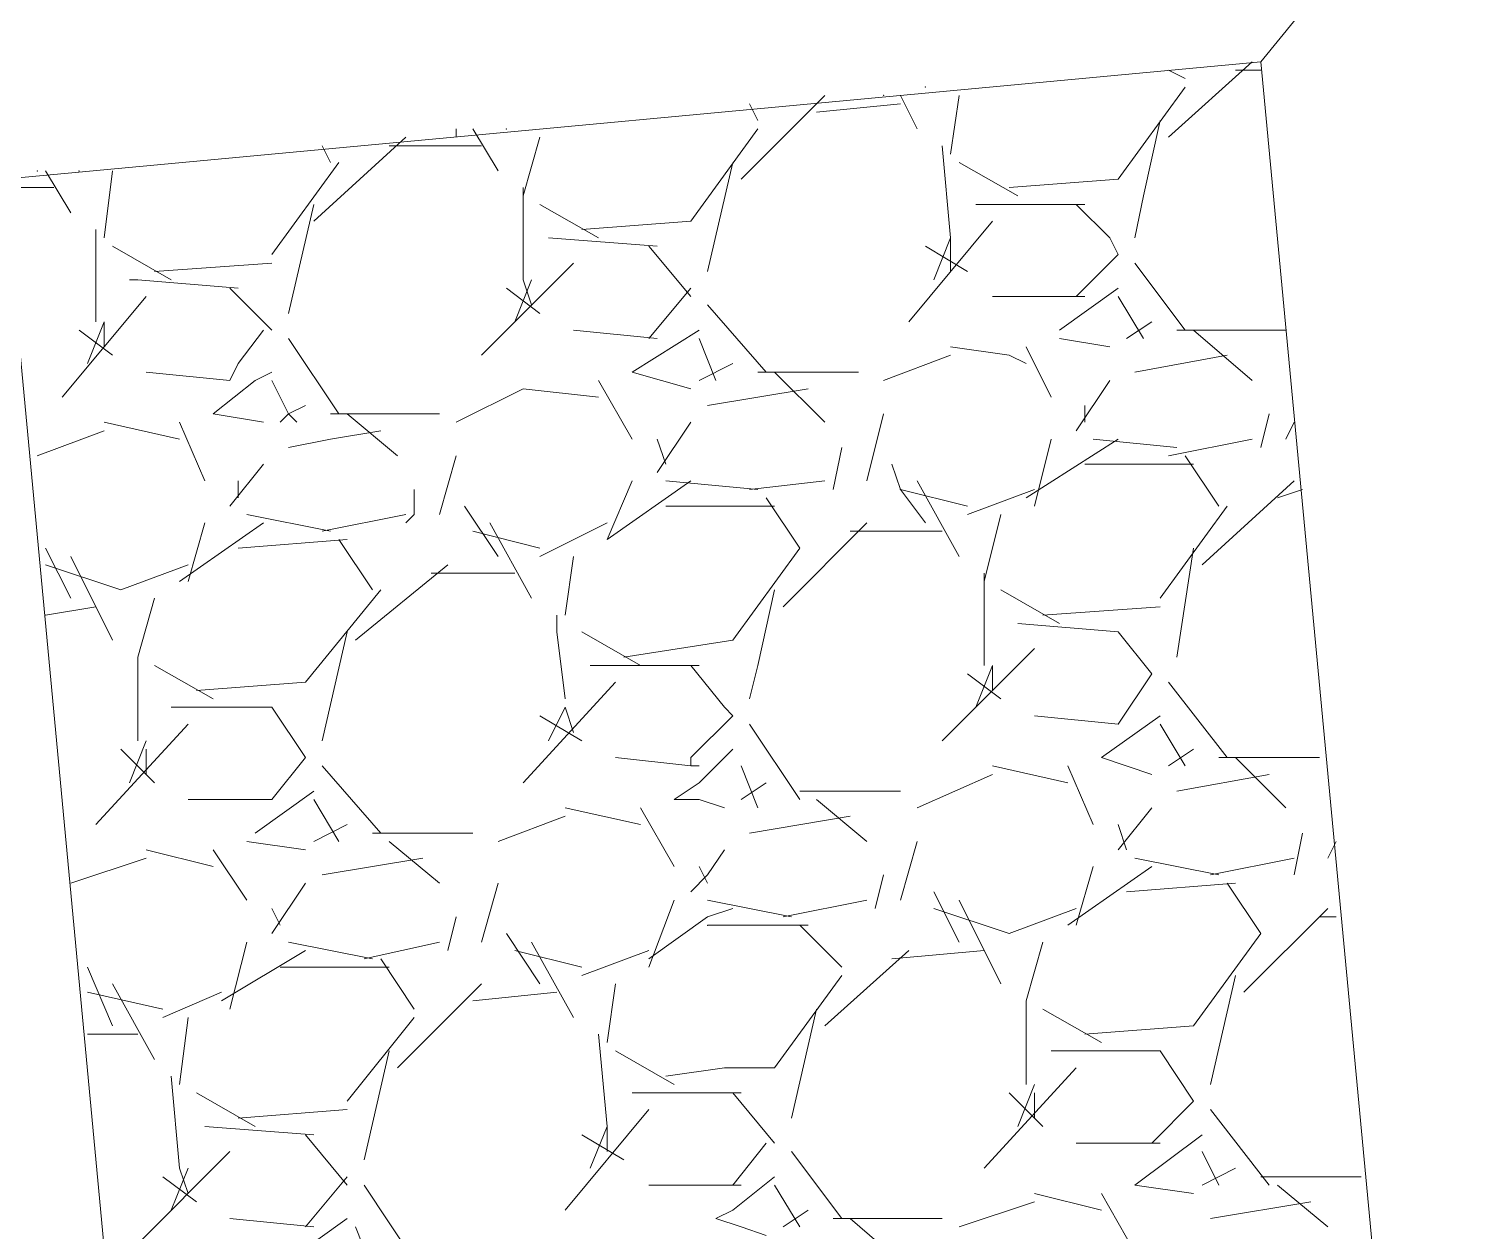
# Model space of a CAD drawing. Header units: metres. Extents: x 535281 to 535678, y 1836935 to 1837211.
# Drawn here: x 535433.55 to 535435.269, y 1837027.165 to 1837028.599 of the extents above; entities that cross this region are included whole.
import ezdxf

# ---------------------------------------------------------------- set-up
doc = ezdxf.new("R2010")
doc.units = ezdxf.units.M
doc.header["$MEASUREMENT"] = 0
doc.layers.add('Level 42', color=1, linetype='Continuous', lineweight=0)

msp = doc.modelspace()

# ---------------------------------------------------------------- linework, layer by layer
at = {"layer": 'Level 42', "color": 7, "linetype": 'Continuous', "lineweight": 0}
for p, q in [((535435.02, 1837028.56), (535435.69, 1837029.38)), ((535435.02, 1837028.56), (535435.69, 1837029.38)), ((535433.52, 1837028.42), (535435.02, 1837028.56)), ((535433.52, 1837028.42), (535435.02, 1837028.56)), ((535435.01, 1837028.56), (535434.91, 1837028.47)), ((535435.01, 1837028.56), (535434.91, 1837028.47)), ((535435.62, 1837022.19), (535435.02, 1837028.56)), ((535435.62, 1837022.19), (535435.02, 1837028.56)), ((535434.91, 1837028.55), (535434.93, 1837028.54)), ((535434.91, 1837028.55), (535434.93, 1837028.54)), ((535435.01, 1837028.55), (535434.99, 1837028.55)), ((535435.01, 1837028.55), (535434.99, 1837028.55)), ((535435.02, 1837028.55), (535435.01, 1837028.55)), ((535435.02, 1837028.55), (535435.01, 1837028.55)), ((535434.5, 1837028.52), (535434.4, 1837028.42)), ((535434.5, 1837028.52), (535434.4, 1837028.42)), ((535434.61, 1837028.48), (535434.59, 1837028.52)), ((535434.61, 1837028.48), (535434.59, 1837028.52)), ((535434.65, 1837028.45), (535434.66, 1837028.52)), ((535434.65, 1837028.45), (535434.66, 1837028.52)), ((535434.93, 1837028.53), (535434.85, 1837028.42)), ((535434.93, 1837028.53), (535434.85, 1837028.42)), ((535434.41, 1837028.51), (535434.42, 1837028.49)), ((535434.41, 1837028.51), (535434.42, 1837028.49)), ((535434.59, 1837028.51), (535434.49, 1837028.5)), ((535434.59, 1837028.51), (535434.49, 1837028.5)), ((535434.9, 1837028.49), (535434.88, 1837028.4)), ((535434.9, 1837028.49), (535434.88, 1837028.4)), ((535434, 1837028.47), (535433.89, 1837028.37)), ((535434, 1837028.47), (535433.89, 1837028.37)), ((535434.06, 1837028.47), (535434.06, 1837028.48)), ((535434.06, 1837028.47), (535434.06, 1837028.48)), ((535434.11, 1837028.43), (535434.08, 1837028.48)), ((535434.11, 1837028.43), (535434.08, 1837028.48)), ((535434.14, 1837028.4), (535434.16, 1837028.47)), ((535434.14, 1837028.4), (535434.16, 1837028.47)), ((535434.42, 1837028.48), (535434.34, 1837028.37)), ((535434.42, 1837028.48), (535434.34, 1837028.37)), ((535433.9, 1837028.46), (535433.91, 1837028.44)), ((535433.9, 1837028.46), (535433.91, 1837028.44)), ((535434.09, 1837028.46), (535433.98, 1837028.46)), ((535434.09, 1837028.46), (535433.98, 1837028.46)), ((535434.65, 1837028.35), (535434.64, 1837028.46)), ((535434.65, 1837028.35), (535434.64, 1837028.46)), ((535433.92, 1837028.44), (535433.84, 1837028.33)), ((535433.92, 1837028.44), (535433.84, 1837028.33)), ((535434.39, 1837028.44), (535434.36, 1837028.31)), ((535434.39, 1837028.44), (535434.36, 1837028.31)), ((535434.73, 1837028.4), (535434.66, 1837028.44)), ((535434.73, 1837028.4), (535434.66, 1837028.44)), ((535434.12, 1837022.05), (535433.52, 1837028.42)), ((535434.12, 1837022.05), (535433.52, 1837028.42)), ((535433.6, 1837028.38), (535433.57, 1837028.43)), ((535433.6, 1837028.38), (535433.57, 1837028.43)), ((535433.64, 1837028.35), (535433.65, 1837028.43)), ((535433.64, 1837028.35), (535433.65, 1837028.43)), ((535434.85, 1837028.42), (535434.72, 1837028.41)), ((535434.85, 1837028.42), (535434.72, 1837028.41)), ((535433.58, 1837028.41), (535433.54, 1837028.41)), ((535433.58, 1837028.41), (535433.54, 1837028.41)), ((535434.14, 1837028.3), (535434.14, 1837028.41)), ((535434.14, 1837028.3), (535434.14, 1837028.41)), ((535434.88, 1837028.4), (535434.87, 1837028.35)), ((535434.88, 1837028.4), (535434.87, 1837028.35)), ((535433.89, 1837028.39), (535433.86, 1837028.26)), ((535433.89, 1837028.39), (535433.86, 1837028.26)), ((535434.23, 1837028.35), (535434.16, 1837028.39)), ((535434.23, 1837028.35), (535434.16, 1837028.39)), ((535434.81, 1837028.39), (535434.68, 1837028.39)), ((535434.81, 1837028.39), (535434.68, 1837028.39)), ((535434.84, 1837028.35), (535434.8, 1837028.39)), ((535434.84, 1837028.35), (535434.8, 1837028.39)), ((535434.34, 1837028.37), (535434.21, 1837028.36)), ((535434.34, 1837028.37), (535434.21, 1837028.36)), ((535434.6, 1837028.25), (535434.7, 1837028.37)), ((535434.6, 1837028.25), (535434.7, 1837028.37)), ((535433.63, 1837028.34), (535433.63, 1837028.36)), ((535433.63, 1837028.34), (535433.63, 1837028.36)), ((535434.3, 1837028.34), (535434.17, 1837028.35)), ((535434.3, 1837028.34), (535434.17, 1837028.35)), ((535434.65, 1837028.35), (535434.63, 1837028.3)), ((535434.65, 1837028.35), (535434.63, 1837028.3)), ((535434.65, 1837028.35), (535434.65, 1837028.31)), ((535434.65, 1837028.35), (535434.65, 1837028.31)), ((535434.85, 1837028.33), (535434.84, 1837028.35)), ((535434.85, 1837028.33), (535434.84, 1837028.35)), ((535433.63, 1837028.25), (535433.63, 1837028.34)), ((535433.63, 1837028.25), (535433.63, 1837028.34)), ((535433.72, 1837028.3), (535433.65, 1837028.34)), ((535433.72, 1837028.3), (535433.65, 1837028.34)), ((535434.34, 1837028.28), (535434.29, 1837028.34)), ((535434.34, 1837028.28), (535434.29, 1837028.34)), ((535434.62, 1837028.34), (535434.67, 1837028.31)), ((535434.62, 1837028.34), (535434.67, 1837028.31)), ((535434.8, 1837028.28), (535434.85, 1837028.33)), ((535434.8, 1837028.28), (535434.85, 1837028.33)), ((535433.84, 1837028.32), (535433.7, 1837028.31)), ((535433.84, 1837028.32), (535433.7, 1837028.31)), ((535434.09, 1837028.21), (535434.2, 1837028.32)), ((535434.09, 1837028.21), (535434.2, 1837028.32)), ((535434.87, 1837028.32), (535434.93, 1837028.24)), ((535434.87, 1837028.32), (535434.93, 1837028.24)), ((535433.68, 1837028.3), (535433.67, 1837028.3)), ((535433.68, 1837028.3), (535433.67, 1837028.3)), ((535433.8, 1837028.29), (535433.68, 1837028.3)), ((535433.8, 1837028.29), (535433.68, 1837028.3)), ((535434.15, 1837028.3), (535434.13, 1837028.25)), ((535434.15, 1837028.3), (535434.13, 1837028.25)), ((535434.14, 1837028.3), (535434.15, 1837028.27)), ((535434.14, 1837028.3), (535434.15, 1837028.27)), ((535433.59, 1837028.16), (535433.69, 1837028.28)), ((535433.59, 1837028.16), (535433.69, 1837028.28)), ((535433.84, 1837028.24), (535433.79, 1837028.29)), ((535433.84, 1837028.24), (535433.79, 1837028.29)), ((535434.12, 1837028.29), (535434.16, 1837028.26)), ((535434.12, 1837028.29), (535434.16, 1837028.26)), ((535434.29, 1837028.23), (535434.34, 1837028.29)), ((535434.29, 1837028.23), (535434.34, 1837028.29)), ((535434.7, 1837028.28), (535434.78, 1837028.28)), ((535434.7, 1837028.28), (535434.78, 1837028.28)), ((535434.85, 1837028.29), (535434.78, 1837028.24)), ((535434.85, 1837028.29), (535434.78, 1837028.24)), ((535434.78, 1837028.28), (535434.81, 1837028.28)), ((535434.78, 1837028.28), (535434.81, 1837028.28)), ((535434.88, 1837028.23), (535434.85, 1837028.28)), ((535434.88, 1837028.23), (535434.85, 1837028.28)), ((535434.36, 1837028.27), (535434.43, 1837028.19)), ((535434.36, 1837028.27), (535434.43, 1837028.19)), ((535433.64, 1837028.25), (535433.62, 1837028.2)), ((535433.64, 1837028.25), (535433.62, 1837028.2)), ((535433.64, 1837028.25), (535433.64, 1837028.22)), ((535433.64, 1837028.25), (535433.64, 1837028.22)), ((535434.86, 1837028.23), (535434.89, 1837028.25)), ((535434.86, 1837028.23), (535434.89, 1837028.25)), ((535433.61, 1837028.24), (535433.65, 1837028.21)), ((535433.61, 1837028.24), (535433.65, 1837028.21)), ((535433.8, 1837028.2), (535433.83, 1837028.24)), ((535433.8, 1837028.2), (535433.83, 1837028.24)), ((535433.86, 1837028.23), (535433.92, 1837028.14)), ((535433.86, 1837028.23), (535433.92, 1837028.14)), ((535434.2, 1837028.24), (535434.3, 1837028.23)), ((535434.2, 1837028.24), (535434.3, 1837028.23)), ((535434.35, 1837028.24), (535434.27, 1837028.19)), ((535434.35, 1837028.24), (535434.27, 1837028.19)), ((535434.37, 1837028.18), (535434.35, 1837028.23)), ((535434.37, 1837028.18), (535434.35, 1837028.23)), ((535434.78, 1837028.23), (535434.84, 1837028.22)), ((535434.78, 1837028.23), (535434.84, 1837028.22)), ((535434.92, 1837028.24), (535435.05, 1837028.24)), ((535434.92, 1837028.24), (535435.05, 1837028.24)), ((535434.94, 1837028.24), (535435.01, 1837028.18)), ((535434.94, 1837028.24), (535435.01, 1837028.18)), ((535434.65, 1837028.21), (535434.57, 1837028.18)), ((535434.65, 1837028.21), (535434.57, 1837028.18)), ((535434.72, 1837028.21), (535434.65, 1837028.22)), ((535434.72, 1837028.21), (535434.65, 1837028.22)), ((535434.74, 1837028.2), (535434.72, 1837028.21)), ((535434.74, 1837028.2), (535434.72, 1837028.21)), ((535434.77, 1837028.16), (535434.74, 1837028.22)), ((535434.77, 1837028.16), (535434.74, 1837028.22)), ((535434.87, 1837028.19), (535434.98, 1837028.21)), ((535434.87, 1837028.19), (535434.98, 1837028.21)), ((535433.79, 1837028.18), (535433.8, 1837028.2)), ((535433.79, 1837028.18), (535433.8, 1837028.2)), ((535434.35, 1837028.18), (535434.39, 1837028.2)), ((535434.35, 1837028.18), (535434.39, 1837028.2)), ((535433.69, 1837028.19), (535433.79, 1837028.18)), ((535433.69, 1837028.19), (535433.79, 1837028.18)), ((535433.82, 1837028.18), (535433.77, 1837028.14)), ((535433.82, 1837028.18), (535433.77, 1837028.14)), ((535433.84, 1837028.19), (535433.82, 1837028.18)), ((535433.84, 1837028.19), (535433.82, 1837028.18)), ((535433.86, 1837028.14), (535433.84, 1837028.18)), ((535433.86, 1837028.14), (535433.84, 1837028.18)), ((535434.27, 1837028.11), (535434.23, 1837028.18)), ((535434.27, 1837028.11), (535434.23, 1837028.18)), ((535434.27, 1837028.19), (535434.34, 1837028.17)), ((535434.27, 1837028.19), (535434.34, 1837028.17)), ((535434.42, 1837028.19), (535434.54, 1837028.19)), ((535434.42, 1837028.19), (535434.54, 1837028.19)), ((535434.44, 1837028.19), (535434.5, 1837028.13)), ((535434.44, 1837028.19), (535434.5, 1837028.13)), ((535434.8, 1837028.12), (535434.84, 1837028.18)), ((535434.8, 1837028.12), (535434.84, 1837028.18)), ((535434.14, 1837028.17), (535434.06, 1837028.13)), ((535434.14, 1837028.17), (535434.06, 1837028.13)), ((535434.23, 1837028.16), (535434.14, 1837028.17)), ((535434.23, 1837028.16), (535434.14, 1837028.17)), ((535434.36, 1837028.15), (535434.48, 1837028.17)), ((535434.36, 1837028.15), (535434.48, 1837028.17)), ((535433.77, 1837028.14), (535433.83, 1837028.13)), ((535433.77, 1837028.14), (535433.83, 1837028.13)), ((535433.85, 1837028.13), (535433.86, 1837028.14)), ((535433.85, 1837028.13), (535433.86, 1837028.14)), ((535433.86, 1837028.14), (535433.88, 1837028.15)), ((535433.86, 1837028.14), (535433.88, 1837028.15)), ((535433.87, 1837028.13), (535433.86, 1837028.14)), ((535433.87, 1837028.13), (535433.86, 1837028.14)), ((535433.91, 1837028.14), (535434.04, 1837028.14)), ((535433.91, 1837028.14), (535434.04, 1837028.14)), ((535433.93, 1837028.14), (535433.99, 1837028.09)), ((535433.93, 1837028.14), (535433.99, 1837028.09)), ((535434.57, 1837028.14), (535434.55, 1837028.06)), ((535434.57, 1837028.14), (535434.55, 1837028.06)), ((535434.81, 1837028.15), (535434.81, 1837028.13)), ((535434.81, 1837028.15), (535434.81, 1837028.13)), ((535435.03, 1837028.14), (535435.02, 1837028.1)), ((535435.03, 1837028.14), (535435.02, 1837028.1)), ((535433.73, 1837028.11), (535433.64, 1837028.13)), ((535433.73, 1837028.11), (535433.64, 1837028.13)), ((535433.76, 1837028.06), (535433.73, 1837028.13)), ((535433.76, 1837028.06), (535433.73, 1837028.13)), ((535434.3, 1837028.07), (535434.34, 1837028.13)), ((535434.3, 1837028.07), (535434.34, 1837028.13)), ((535435.06, 1837028.13), (535435.05, 1837028.11)), ((535435.06, 1837028.13), (535435.05, 1837028.11)), ((535433.64, 1837028.12), (535433.56, 1837028.09)), ((535433.64, 1837028.12), (535433.56, 1837028.09)), ((535433.86, 1837028.1), (535433.91, 1837028.11)), ((535433.86, 1837028.1), (535433.91, 1837028.11)), ((535433.91, 1837028.11), (535433.97, 1837028.12)), ((535433.91, 1837028.11), (535433.97, 1837028.12)), ((535434.3, 1837028.11), (535434.31, 1837028.08)), ((535434.3, 1837028.11), (535434.31, 1837028.08)), ((535434.74, 1837028.04), (535434.85, 1837028.11)), ((535434.74, 1837028.04), (535434.85, 1837028.11)), ((535434.77, 1837028.11), (535434.75, 1837028.03)), ((535434.77, 1837028.11), (535434.75, 1837028.03)), ((535434.82, 1837028.11), (535434.92, 1837028.1)), ((535434.82, 1837028.11), (535434.92, 1837028.1)), ((535434.91, 1837028.09), (535435.01, 1837028.11)), ((535434.91, 1837028.09), (535435.01, 1837028.11)), ((535434.06, 1837028.09), (535434.04, 1837028.02)), ((535434.06, 1837028.09), (535434.04, 1837028.02)), ((535434.52, 1837028.1), (535434.51, 1837028.05)), ((535434.52, 1837028.1), (535434.51, 1837028.05)), ((535434.93, 1837028.09), (535434.97, 1837028.03)), ((535434.93, 1837028.09), (535434.97, 1837028.03)), ((535433.79, 1837028.03), (535433.83, 1837028.08)), ((535433.79, 1837028.03), (535433.83, 1837028.08)), ((535434.59, 1837028.05), (535434.58, 1837028.08)), ((535434.59, 1837028.05), (535434.58, 1837028.08)), ((535434.81, 1837028.08), (535434.94, 1837028.08)), ((535434.81, 1837028.08), (535434.94, 1837028.08)), ((535434.81, 1837028.08), (535434.94, 1837028.08)), ((535434.81, 1837028.08), (535434.94, 1837028.08)), ((535433.8, 1837028.06), (535433.8, 1837028.04)), ((535433.8, 1837028.06), (535433.8, 1837028.04)), ((535434.27, 1837028.06), (535434.24, 1837027.99)), ((535434.24, 1837027.99), (535434.34, 1837028.06)), ((535434.27, 1837028.06), (535434.24, 1837027.99)), ((535434.24, 1837027.99), (535434.34, 1837028.06)), ((535434.31, 1837028.06), (535434.42, 1837028.05)), ((535434.31, 1837028.06), (535434.42, 1837028.05)), ((535434.41, 1837028.05), (535434.5, 1837028.06)), ((535434.41, 1837028.05), (535434.5, 1837028.06)), ((535434.66, 1837027.97), (535434.61, 1837028.06)), ((535434.66, 1837027.97), (535434.61, 1837028.06)), ((535435.06, 1837028.06), (535434.95, 1837027.96)), ((535435.06, 1837028.06), (535434.95, 1837027.96)), ((535434.01, 1837028.05), (535434.01, 1837028.02)), ((535434.01, 1837028.05), (535434.01, 1837028.02)), ((535434.43, 1837028.04), (535434.47, 1837027.98)), ((535434.43, 1837028.04), (535434.47, 1837027.98)), ((535434.67, 1837028.03), (535434.59, 1837028.05)), ((535434.62, 1837028.01), (535434.59, 1837028.05)), ((535434.67, 1837028.03), (535434.59, 1837028.05)), ((535434.62, 1837028.01), (535434.59, 1837028.05)), ((535434.75, 1837028.05), (535434.67, 1837028.02)), ((535434.75, 1837028.05), (535434.67, 1837028.02)), ((535435.07, 1837028.05), (535435.04, 1837028.04)), ((535435.07, 1837028.05), (535435.04, 1837028.04)), ((535433.81, 1837028.02), (535433.91, 1837028)), ((535433.81, 1837028.02), (535433.91, 1837028)), ((535433.9, 1837028), (535434, 1837028.02)), ((535433.9, 1837028), (535434, 1837028.02)), ((535434.01, 1837028.02), (535434, 1837028.01)), ((535434.01, 1837028.02), (535434, 1837028.01)), ((535434.11, 1837027.97), (535434.07, 1837028.03)), ((535434.11, 1837027.97), (535434.07, 1837028.03)), ((535434.31, 1837028.03), (535434.44, 1837028.03)), ((535434.31, 1837028.03), (535434.44, 1837028.03)), ((535434.31, 1837028.03), (535434.44, 1837028.03)), ((535434.31, 1837028.03), (535434.44, 1837028.03)), ((535434.69, 1837027.94), (535434.71, 1837028.02)), ((535434.69, 1837027.94), (535434.71, 1837028.02)), ((535434.98, 1837028.03), (535434.9, 1837027.92)), ((535434.98, 1837028.03), (535434.9, 1837027.92)), ((535433.73, 1837027.94), (535433.83, 1837028.01)), ((535433.73, 1837027.94), (535433.83, 1837028.01)), ((535433.76, 1837028.01), (535433.74, 1837027.94)), ((535433.76, 1837028.01), (535433.74, 1837027.94)), ((535434.15, 1837027.92), (535434.1, 1837028.01)), ((535434.15, 1837027.92), (535434.1, 1837028.01)), ((535434.24, 1837028.01), (535434.16, 1837027.97)), ((535434.24, 1837028.01), (535434.16, 1837027.97)), ((535434.55, 1837028.01), (535434.45, 1837027.91)), ((535434.55, 1837028.01), (535434.45, 1837027.91)), ((535433.8, 1837027.98), (535433.93, 1837027.99)), ((535433.8, 1837027.98), (535433.93, 1837027.99)), ((535433.8, 1837027.98), (535433.93, 1837027.99)), ((535433.8, 1837027.98), (535433.93, 1837027.99)), ((535433.92, 1837027.99), (535433.96, 1837027.93)), ((535433.92, 1837027.99), (535433.96, 1837027.93)), ((535434.16, 1837027.98), (535434.08, 1837028)), ((535434.16, 1837027.98), (535434.08, 1837028)), ((535434.55, 1837028), (535434.53, 1837028)), ((535434.55, 1837028), (535434.53, 1837028)), ((535434.64, 1837028), (535434.55, 1837028)), ((535434.64, 1837028), (535434.55, 1837028)), ((535433.6, 1837027.92), (535433.57, 1837027.98)), ((535433.6, 1837027.92), (535433.57, 1837027.98)), ((535433.65, 1837027.87), (535433.6, 1837027.97)), ((535433.65, 1837027.87), (535433.6, 1837027.97)), ((535434.19, 1837027.9), (535434.2, 1837027.97)), ((535434.19, 1837027.9), (535434.2, 1837027.97)), ((535434.47, 1837027.98), (535434.39, 1837027.87)), ((535434.47, 1837027.98), (535434.39, 1837027.87)), ((535434.94, 1837027.98), (535434.92, 1837027.85)), ((535434.94, 1837027.98), (535434.92, 1837027.85)), ((535433.66, 1837027.93), (535433.57, 1837027.96)), ((535433.66, 1837027.93), (535433.57, 1837027.96)), ((535433.74, 1837027.96), (535433.66, 1837027.93)), ((535433.74, 1837027.96), (535433.66, 1837027.93)), ((535434.05, 1837027.96), (535433.94, 1837027.87)), ((535434.05, 1837027.96), (535433.94, 1837027.87)), ((535434.09, 1837027.95), (535434.03, 1837027.95)), ((535434.09, 1837027.95), (535434.03, 1837027.95)), ((535434.13, 1837027.95), (535434.09, 1837027.95)), ((535434.13, 1837027.95), (535434.09, 1837027.95)), ((535434.69, 1837027.84), (535434.69, 1837027.95)), ((535434.69, 1837027.84), (535434.69, 1837027.95)), ((535433.68, 1837027.85), (535433.7, 1837027.92)), ((535433.68, 1837027.85), (535433.7, 1837027.92)), ((535433.97, 1837027.93), (535433.88, 1837027.82)), ((535433.97, 1837027.93), (535433.88, 1837027.82)), ((535434.44, 1837027.93), (535434.42, 1837027.84)), ((535434.44, 1837027.93), (535434.42, 1837027.84)), ((535434.78, 1837027.89), (535434.71, 1837027.93)), ((535434.78, 1837027.89), (535434.71, 1837027.93)), ((535433.63, 1837027.91), (535433.57, 1837027.9)), ((535433.63, 1837027.91), (535433.57, 1837027.9)), ((535434.18, 1837027.88), (535434.18, 1837027.9)), ((535434.18, 1837027.88), (535434.18, 1837027.9)), ((535434.9, 1837027.91), (535434.76, 1837027.9)), ((535434.9, 1837027.91), (535434.76, 1837027.9)), ((535434.85, 1837027.88), (535434.73, 1837027.89)), ((535434.85, 1837027.88), (535434.73, 1837027.89)), ((535433.93, 1837027.88), (535433.9, 1837027.75)), ((535433.93, 1837027.88), (535433.9, 1837027.75)), ((535434.19, 1837027.8), (535434.18, 1837027.88)), ((535434.19, 1837027.8), (535434.18, 1837027.88)), ((535434.28, 1837027.84), (535434.21, 1837027.88)), ((535434.28, 1837027.84), (535434.21, 1837027.88)), ((535434.39, 1837027.87), (535434.26, 1837027.85)), ((535434.39, 1837027.87), (535434.26, 1837027.85)), ((535434.89, 1837027.83), (535434.85, 1837027.88)), ((535434.89, 1837027.83), (535434.85, 1837027.88)), ((535433.68, 1837027.75), (535433.68, 1837027.85)), ((535433.68, 1837027.75), (535433.68, 1837027.85)), ((535434.64, 1837027.75), (535434.75, 1837027.86)), ((535434.64, 1837027.75), (535434.75, 1837027.86)), ((535433.77, 1837027.8), (535433.7, 1837027.84)), ((535433.77, 1837027.8), (535433.7, 1837027.84)), ((535434.23, 1837027.84), (535434.22, 1837027.84)), ((535434.23, 1837027.84), (535434.22, 1837027.84)), ((535434.35, 1837027.84), (535434.23, 1837027.84)), ((535434.35, 1837027.84), (535434.23, 1837027.84)), ((535434.38, 1837027.79), (535434.34, 1837027.84)), ((535434.38, 1837027.79), (535434.34, 1837027.84)), ((535434.42, 1837027.84), (535434.41, 1837027.8)), ((535434.42, 1837027.84), (535434.41, 1837027.8)), ((535434.67, 1837027.83), (535434.71, 1837027.8)), ((535434.67, 1837027.83), (535434.71, 1837027.8)), ((535434.7, 1837027.84), (535434.68, 1837027.79)), ((535434.7, 1837027.84), (535434.68, 1837027.79)), ((535434.7, 1837027.84), (535434.7, 1837027.81)), ((535434.7, 1837027.84), (535434.7, 1837027.81)), ((535434.85, 1837027.77), (535434.89, 1837027.83)), ((535434.85, 1837027.77), (535434.89, 1837027.83)), ((535433.88, 1837027.82), (535433.75, 1837027.81)), ((535433.88, 1837027.82), (535433.75, 1837027.81)), ((535434.14, 1837027.7), (535434.25, 1837027.82)), ((535434.14, 1837027.7), (535434.25, 1837027.82)), ((535434.91, 1837027.82), (535434.98, 1837027.73)), ((535434.91, 1837027.82), (535434.98, 1837027.73)), ((535433.84, 1837027.79), (535433.72, 1837027.79)), ((535433.84, 1837027.79), (535433.72, 1837027.79)), ((535433.88, 1837027.73), (535433.84, 1837027.79)), ((535433.88, 1837027.73), (535433.84, 1837027.79)), ((535434.16, 1837027.78), (535434.21, 1837027.75)), ((535434.16, 1837027.78), (535434.21, 1837027.75)), ((535434.19, 1837027.79), (535434.17, 1837027.75)), ((535434.19, 1837027.79), (535434.17, 1837027.75)), ((535434.19, 1837027.79), (535434.2, 1837027.76)), ((535434.19, 1837027.79), (535434.2, 1837027.76)), ((535434.34, 1837027.73), (535434.39, 1837027.78)), ((535434.34, 1837027.73), (535434.39, 1837027.78)), ((535434.39, 1837027.78), (535434.38, 1837027.79)), ((535434.39, 1837027.78), (535434.38, 1837027.79)), ((535434.75, 1837027.78), (535434.85, 1837027.77)), ((535434.75, 1837027.78), (535434.85, 1837027.77)), ((535434.9, 1837027.78), (535434.83, 1837027.73)), ((535434.9, 1837027.78), (535434.83, 1837027.73)), ((535433.63, 1837027.65), (535433.74, 1837027.77)), ((535433.63, 1837027.65), (535433.74, 1837027.77)), ((535434.41, 1837027.77), (535434.47, 1837027.68)), ((535434.41, 1837027.77), (535434.47, 1837027.68)), ((535434.93, 1837027.72), (535434.9, 1837027.77)), ((535434.93, 1837027.72), (535434.9, 1837027.77)), ((535433.69, 1837027.75), (535433.67, 1837027.7)), ((535433.69, 1837027.75), (535433.67, 1837027.7)), ((535433.66, 1837027.74), (535433.7, 1837027.7)), ((535433.66, 1837027.74), (535433.7, 1837027.7)), ((535433.69, 1837027.74), (535433.69, 1837027.71)), ((535433.69, 1837027.74), (535433.69, 1837027.71)), ((535433.84, 1837027.68), (535433.88, 1837027.73)), ((535433.84, 1837027.68), (535433.88, 1837027.73)), ((535434.25, 1837027.73), (535434.34, 1837027.72)), ((535434.25, 1837027.73), (535434.34, 1837027.72)), ((535434.34, 1837027.72), (535434.34, 1837027.73)), ((535434.34, 1837027.72), (535434.34, 1837027.73)), ((535434.39, 1837027.74), (535434.35, 1837027.7)), ((535434.39, 1837027.74), (535434.35, 1837027.7)), ((535434.83, 1837027.73), (535434.89, 1837027.71)), ((535434.83, 1837027.73), (535434.89, 1837027.71)), ((535434.91, 1837027.72), (535434.94, 1837027.74)), ((535434.91, 1837027.72), (535434.94, 1837027.74)), ((535434.97, 1837027.73), (535435.09, 1837027.73)), ((535434.97, 1837027.73), (535435.09, 1837027.73)), ((535434.99, 1837027.73), (535435.05, 1837027.67)), ((535434.99, 1837027.73), (535435.05, 1837027.67)), ((535433.9, 1837027.72), (535433.97, 1837027.64)), ((535433.9, 1837027.72), (535433.97, 1837027.64)), ((535434.34, 1837027.72), (535434.35, 1837027.72)), ((535434.34, 1837027.72), (535434.35, 1837027.72)), ((535434.42, 1837027.67), (535434.4, 1837027.72)), ((535434.42, 1837027.67), (535434.4, 1837027.72)), ((535434.7, 1837027.71), (535434.61, 1837027.67)), ((535434.7, 1837027.71), (535434.61, 1837027.67)), ((535434.79, 1837027.7), (535434.7, 1837027.72)), ((535434.79, 1837027.7), (535434.7, 1837027.72)), ((535434.82, 1837027.65), (535434.79, 1837027.72)), ((535434.82, 1837027.65), (535434.79, 1837027.72)), ((535434.92, 1837027.69), (535435.03, 1837027.71)), ((535434.92, 1837027.69), (535435.03, 1837027.71)), ((535434.35, 1837027.7), (535434.32, 1837027.68)), ((535434.35, 1837027.7), (535434.32, 1837027.68)), ((535434.4, 1837027.68), (535434.43, 1837027.7)), ((535434.4, 1837027.68), (535434.43, 1837027.7)), ((535433.74, 1837027.68), (535433.84, 1837027.68)), ((535433.74, 1837027.68), (535433.84, 1837027.68)), ((535433.89, 1837027.69), (535433.82, 1837027.64)), ((535433.89, 1837027.69), (535433.82, 1837027.64)), ((535433.92, 1837027.63), (535433.89, 1837027.68)), ((535433.92, 1837027.63), (535433.89, 1837027.68)), ((535434.32, 1837027.68), (535434.35, 1837027.68)), ((535434.32, 1837027.68), (535434.35, 1837027.68)), ((535434.35, 1837027.68), (535434.38, 1837027.67)), ((535434.35, 1837027.68), (535434.38, 1837027.67)), ((535434.47, 1837027.69), (535434.59, 1837027.69)), ((535434.47, 1837027.69), (535434.59, 1837027.69)), ((535434.49, 1837027.68), (535434.55, 1837027.63)), ((535434.49, 1837027.68), (535434.55, 1837027.63)), ((535434.19, 1837027.66), (535434.11, 1837027.63)), ((535434.19, 1837027.66), (535434.11, 1837027.63)), ((535434.28, 1837027.65), (535434.19, 1837027.67)), ((535434.28, 1837027.65), (535434.19, 1837027.67)), ((535434.32, 1837027.6), (535434.28, 1837027.67)), ((535434.32, 1837027.6), (535434.28, 1837027.67)), ((535434.41, 1837027.64), (535434.53, 1837027.66)), ((535434.41, 1837027.64), (535434.53, 1837027.66)), ((535434.85, 1837027.62), (535434.89, 1837027.67)), ((535434.85, 1837027.62), (535434.89, 1837027.67)), ((535433.89, 1837027.63), (535433.93, 1837027.65)), ((535433.89, 1837027.63), (535433.93, 1837027.65)), ((535434.85, 1837027.65), (535434.86, 1837027.62)), ((535434.85, 1837027.65), (535434.86, 1837027.62)), ((535433.81, 1837027.63), (535433.88, 1837027.62)), ((535433.81, 1837027.63), (535433.88, 1837027.62)), ((535433.96, 1837027.64), (535434.08, 1837027.64)), ((535433.96, 1837027.64), (535434.08, 1837027.64)), ((535433.98, 1837027.63), (535434.04, 1837027.58)), ((535433.98, 1837027.63), (535434.04, 1837027.58)), ((535434.61, 1837027.63), (535434.59, 1837027.56)), ((535434.61, 1837027.63), (535434.59, 1837027.56)), ((535435.07, 1837027.64), (535435.06, 1837027.59)), ((535435.07, 1837027.64), (535435.06, 1837027.59)), ((535435.11, 1837027.63), (535435.1, 1837027.61)), ((535435.11, 1837027.63), (535435.1, 1837027.61)), ((535433.69, 1837027.61), (535433.6, 1837027.58)), ((535433.69, 1837027.61), (535433.6, 1837027.58)), ((535433.77, 1837027.6), (535433.69, 1837027.62)), ((535433.77, 1837027.6), (535433.69, 1837027.62)), ((535433.81, 1837027.56), (535433.77, 1837027.62)), ((535433.81, 1837027.56), (535433.77, 1837027.62)), ((535433.9, 1837027.59), (535434.02, 1837027.61)), ((535433.9, 1837027.59), (535434.02, 1837027.61)), ((535434.36, 1837027.59), (535434.38, 1837027.62)), ((535434.36, 1837027.59), (535434.38, 1837027.62)), ((535434.87, 1837027.61), (535434.97, 1837027.59)), ((535434.87, 1837027.61), (535434.97, 1837027.59)), ((535434.96, 1837027.59), (535435.06, 1837027.61)), ((535434.96, 1837027.59), (535435.06, 1837027.61)), ((535434.34, 1837027.57), (535434.36, 1837027.59)), ((535434.34, 1837027.57), (535434.36, 1837027.59)), ((535434.35, 1837027.6), (535434.36, 1837027.58)), ((535434.35, 1837027.6), (535434.36, 1837027.58)), ((535434.57, 1837027.59), (535434.56, 1837027.55)), ((535434.57, 1837027.59), (535434.56, 1837027.55)), ((535434.79, 1837027.53), (535434.89, 1837027.6)), ((535434.79, 1837027.53), (535434.89, 1837027.6)), ((535434.82, 1837027.6), (535434.8, 1837027.53)), ((535434.82, 1837027.6), (535434.8, 1837027.53)), ((535433.84, 1837027.52), (535433.88, 1837027.58)), ((535433.84, 1837027.52), (535433.88, 1837027.58)), ((535434.11, 1837027.58), (535434.09, 1837027.51)), ((535434.11, 1837027.58), (535434.09, 1837027.51)), ((535434.86, 1837027.57), (535434.99, 1837027.58)), ((535434.86, 1837027.57), (535434.99, 1837027.58)), ((535434.86, 1837027.57), (535434.99, 1837027.58)), ((535434.86, 1837027.57), (535434.99, 1837027.58)), ((535434.98, 1837027.58), (535435.02, 1837027.52)), ((535434.98, 1837027.58), (535435.02, 1837027.52)), ((535434.32, 1837027.56), (535434.29, 1837027.48)), ((535434.32, 1837027.56), (535434.29, 1837027.48)), ((535434.36, 1837027.56), (535434.46, 1837027.54)), ((535434.36, 1837027.56), (535434.46, 1837027.54)), ((535434.45, 1837027.54), (535434.55, 1837027.56)), ((535434.45, 1837027.54), (535434.55, 1837027.56)), ((535434.66, 1837027.51), (535434.63, 1837027.57)), ((535434.66, 1837027.51), (535434.63, 1837027.57)), ((535434.71, 1837027.46), (535434.66, 1837027.56)), ((535434.71, 1837027.46), (535434.66, 1837027.56)), ((535433.84, 1837027.55), (535433.85, 1837027.53)), ((535433.84, 1837027.55), (535433.85, 1837027.53)), ((535434.06, 1837027.54), (535434.05, 1837027.5)), ((535434.06, 1837027.54), (535434.05, 1837027.5)), ((535434.29, 1837027.49), (535434.36, 1837027.54)), ((535434.29, 1837027.49), (535434.36, 1837027.54)), ((535434.36, 1837027.54), (535434.39, 1837027.55)), ((535434.36, 1837027.54), (535434.39, 1837027.55)), ((535434.72, 1837027.52), (535434.63, 1837027.55)), ((535434.72, 1837027.52), (535434.63, 1837027.55)), ((535434.8, 1837027.55), (535434.72, 1837027.52)), ((535434.8, 1837027.55), (535434.72, 1837027.52)), ((535435.1, 1837027.55), (535435, 1837027.45)), ((535435.1, 1837027.55), (535435, 1837027.45)), ((535435.11, 1837027.54), (535435.09, 1837027.54)), ((535435.11, 1837027.54), (535435.09, 1837027.54)), ((535434.36, 1837027.53), (535434.48, 1837027.53)), ((535434.36, 1837027.53), (535434.48, 1837027.53)), ((535434.36, 1837027.53), (535434.48, 1837027.53)), ((535434.36, 1837027.53), (535434.48, 1837027.53)), ((535434.47, 1837027.53), (535434.52, 1837027.48)), ((535434.47, 1837027.53), (535434.52, 1837027.48)), ((535433.81, 1837027.51), (535433.79, 1837027.43)), ((535433.81, 1837027.51), (535433.79, 1837027.43)), ((535433.86, 1837027.51), (535433.96, 1837027.49)), ((535433.86, 1837027.51), (535433.96, 1837027.49)), ((535433.95, 1837027.49), (535434.04, 1837027.51)), ((535433.95, 1837027.49), (535434.04, 1837027.51)), ((535434.16, 1837027.46), (535434.12, 1837027.52)), ((535434.16, 1837027.46), (535434.12, 1837027.52)), ((535434.2, 1837027.42), (535434.15, 1837027.51)), ((535434.2, 1837027.42), (535434.15, 1837027.51)), ((535434.74, 1837027.44), (535434.76, 1837027.51)), ((535434.74, 1837027.44), (535434.76, 1837027.51)), ((535435.02, 1837027.52), (535434.94, 1837027.41)), ((535435.02, 1837027.52), (535434.94, 1837027.41)), ((535433.78, 1837027.44), (535433.88, 1837027.5)), ((535433.78, 1837027.44), (535433.88, 1837027.5)), ((535433.97, 1837027.49), (535434.01, 1837027.43)), ((535433.97, 1837027.49), (535434.01, 1837027.43)), ((535434.21, 1837027.48), (535434.13, 1837027.5)), ((535434.21, 1837027.48), (535434.13, 1837027.5)), ((535434.29, 1837027.5), (535434.21, 1837027.47)), ((535434.29, 1837027.5), (535434.21, 1837027.47)), ((535434.6, 1837027.5), (535434.5, 1837027.41)), ((535434.6, 1837027.5), (535434.5, 1837027.41)), ((535434.69, 1837027.5), (535434.58, 1837027.49)), ((535434.69, 1837027.5), (535434.58, 1837027.49)), ((535433.65, 1837027.41), (535433.62, 1837027.48)), ((535433.65, 1837027.41), (535433.62, 1837027.48)), ((535433.85, 1837027.48), (535433.98, 1837027.48)), ((535433.85, 1837027.48), (535433.98, 1837027.48)), ((535433.85, 1837027.48), (535433.98, 1837027.48)), ((535433.85, 1837027.48), (535433.98, 1837027.48)), ((535434.52, 1837027.47), (535434.44, 1837027.36)), ((535434.52, 1837027.47), (535434.44, 1837027.36)), ((535434.99, 1837027.47), (535434.96, 1837027.34)), ((535434.99, 1837027.47), (535434.96, 1837027.34)), ((535433.7, 1837027.37), (535433.65, 1837027.46)), ((535433.7, 1837027.37), (535433.65, 1837027.46)), ((535434.09, 1837027.46), (535433.99, 1837027.36)), ((535434.09, 1837027.46), (535433.99, 1837027.36)), ((535434.24, 1837027.39), (535434.25, 1837027.46)), ((535434.24, 1837027.39), (535434.25, 1837027.46)), ((535433.71, 1837027.43), (535433.62, 1837027.45)), ((535433.71, 1837027.43), (535433.62, 1837027.45)), ((535433.78, 1837027.45), (535433.71, 1837027.42)), ((535433.78, 1837027.45), (535433.71, 1837027.42)), ((535434.18, 1837027.45), (535434.08, 1837027.44)), ((535434.18, 1837027.45), (535434.08, 1837027.44)), ((535434.74, 1837027.34), (535434.74, 1837027.44)), ((535434.74, 1837027.34), (535434.74, 1837027.44)), ((535433.73, 1837027.34), (535433.74, 1837027.42)), ((535433.73, 1837027.34), (535433.74, 1837027.42)), ((535434.01, 1837027.42), (535433.93, 1837027.32)), ((535434.01, 1837027.42), (535433.93, 1837027.32)), ((535434.49, 1837027.43), (535434.46, 1837027.3)), ((535434.49, 1837027.43), (535434.46, 1837027.3)), ((535434.83, 1837027.39), (535434.76, 1837027.43)), ((535434.83, 1837027.39), (535434.76, 1837027.43)), ((535434.94, 1837027.41), (535434.81, 1837027.4)), ((535434.94, 1837027.41), (535434.81, 1837027.4)), ((535433.68, 1837027.4), (535433.62, 1837027.4)), ((535433.68, 1837027.4), (535433.62, 1837027.4)), ((535434.24, 1837027.29), (535434.23, 1837027.4)), ((535434.24, 1837027.29), (535434.23, 1837027.4)), ((535433.98, 1837027.38), (535433.95, 1837027.25)), ((535433.98, 1837027.38), (535433.95, 1837027.25)), ((535434.32, 1837027.34), (535434.25, 1837027.38)), ((535434.32, 1837027.34), (535434.25, 1837027.38)), ((535434.9, 1837027.38), (535434.77, 1837027.38)), ((535434.9, 1837027.38), (535434.77, 1837027.38)), ((535434.94, 1837027.32), (535434.9, 1837027.38)), ((535434.94, 1837027.32), (535434.9, 1837027.38)), ((535433.73, 1837027.24), (535433.72, 1837027.35)), ((535433.73, 1837027.24), (535433.72, 1837027.35)), ((535434.38, 1837027.36), (535434.31, 1837027.35)), ((535434.38, 1837027.36), (535434.31, 1837027.35)), ((535434.44, 1837027.36), (535434.38, 1837027.36)), ((535434.44, 1837027.36), (535434.38, 1837027.36)), ((535434.69, 1837027.24), (535434.8, 1837027.36)), ((535434.69, 1837027.24), (535434.8, 1837027.36)), ((535434.75, 1837027.34), (535434.73, 1837027.29)), ((535434.75, 1837027.34), (535434.73, 1837027.29)), ((535433.82, 1837027.29), (535433.75, 1837027.33)), ((535433.82, 1837027.29), (535433.75, 1837027.33)), ((535434.38, 1837027.33), (535434.27, 1837027.33)), ((535434.38, 1837027.33), (535434.27, 1837027.33)), ((535434.4, 1837027.33), (535434.38, 1837027.33)), ((535434.4, 1837027.33), (535434.38, 1837027.33)), ((535434.44, 1837027.27), (535434.39, 1837027.33)), ((535434.44, 1837027.27), (535434.39, 1837027.33)), ((535434.72, 1837027.33), (535434.76, 1837027.29)), ((535434.72, 1837027.33), (535434.76, 1837027.29)), ((535434.75, 1837027.33), (535434.75, 1837027.3)), ((535434.75, 1837027.33), (535434.75, 1837027.3)), ((535434.89, 1837027.27), (535434.94, 1837027.32)), ((535434.89, 1837027.27), (535434.94, 1837027.32)), ((535433.93, 1837027.31), (535433.8, 1837027.3)), ((535433.93, 1837027.31), (535433.8, 1837027.3)), ((535434.19, 1837027.19), (535434.29, 1837027.31)), ((535434.19, 1837027.19), (535434.29, 1837027.31)), ((535434.96, 1837027.31), (535435.03, 1837027.22)), ((535434.96, 1837027.31), (535435.03, 1837027.22)), ((535433.89, 1837027.28), (535433.76, 1837027.29)), ((535433.89, 1837027.28), (535433.76, 1837027.29)), ((535433.93, 1837027.22), (535433.88, 1837027.28)), ((535433.93, 1837027.22), (535433.88, 1837027.28)), ((535434.21, 1837027.28), (535434.26, 1837027.25)), ((535434.21, 1837027.28), (535434.26, 1837027.25)), ((535434.24, 1837027.29), (535434.22, 1837027.24)), ((535434.24, 1837027.29), (535434.22, 1837027.24)), ((535434.24, 1837027.29), (535434.24, 1837027.26)), ((535434.24, 1837027.29), (535434.24, 1837027.26)), ((535434.95, 1837027.28), (535434.87, 1837027.22)), ((535434.95, 1837027.28), (535434.87, 1837027.22)), ((535434.39, 1837027.22), (535434.43, 1837027.27)), ((535434.39, 1837027.22), (535434.43, 1837027.27)), ((535434.8, 1837027.27), (535434.9, 1837027.27)), ((535434.8, 1837027.27), (535434.9, 1837027.27)), ((535433.68, 1837027.15), (535433.79, 1837027.26)), ((535433.68, 1837027.15), (535433.79, 1837027.26)), ((535434.46, 1837027.26), (535434.52, 1837027.18)), ((535434.46, 1837027.26), (535434.52, 1837027.18)), ((535434.97, 1837027.22), (535434.95, 1837027.26)), ((535434.97, 1837027.22), (535434.95, 1837027.26)), ((535433.71, 1837027.23), (535433.75, 1837027.2)), ((535433.71, 1837027.23), (535433.75, 1837027.2)), ((535433.74, 1837027.24), (535433.72, 1837027.19)), ((535433.74, 1837027.24), (535433.72, 1837027.19)), ((535433.73, 1837027.24), (535433.74, 1837027.21)), ((535433.73, 1837027.24), (535433.74, 1837027.21)), ((535433.88, 1837027.17), (535433.93, 1837027.23)), ((535433.88, 1837027.17), (535433.93, 1837027.23)), ((535434.44, 1837027.23), (535434.39, 1837027.19)), ((535434.44, 1837027.23), (535434.39, 1837027.19)), ((535434.95, 1837027.22), (535434.99, 1837027.24)), ((535434.95, 1837027.22), (535434.99, 1837027.24)), ((535435.02, 1837027.23), (535435.14, 1837027.23)), ((535435.02, 1837027.23), (535435.14, 1837027.23)), ((535433.95, 1837027.22), (535434.01, 1837027.13)), ((535433.95, 1837027.22), (535434.01, 1837027.13)), ((535434.29, 1837027.22), (535434.39, 1837027.22)), ((535434.29, 1837027.22), (535434.39, 1837027.22)), ((535434.39, 1837027.22), (535434.4, 1837027.22)), ((535434.39, 1837027.22), (535434.4, 1837027.22)), ((535434.47, 1837027.17), (535434.44, 1837027.22)), ((535434.47, 1837027.17), (535434.44, 1837027.22)), ((535434.87, 1837027.22), (535434.94, 1837027.21)), ((535434.87, 1837027.22), (535434.94, 1837027.21)), ((535435.04, 1837027.22), (535435.1, 1837027.17)), ((535435.04, 1837027.22), (535435.1, 1837027.17)), ((535434.75, 1837027.2), (535434.66, 1837027.17)), ((535434.75, 1837027.2), (535434.66, 1837027.17)), ((535434.83, 1837027.19), (535434.75, 1837027.21)), ((535434.83, 1837027.19), (535434.75, 1837027.21)), ((535434.87, 1837027.14), (535434.83, 1837027.21)), ((535434.87, 1837027.14), (535434.83, 1837027.21)), ((535434.96, 1837027.18), (535435.08, 1837027.2)), ((535434.96, 1837027.18), (535435.08, 1837027.2)), ((535433.79, 1837027.18), (535433.89, 1837027.17)), ((535433.79, 1837027.18), (535433.89, 1837027.17)), ((535433.93, 1837027.18), (535433.86, 1837027.13)), ((535433.93, 1837027.18), (535433.86, 1837027.13)), ((535434.39, 1837027.19), (535434.37, 1837027.18)), ((535434.39, 1837027.19), (535434.37, 1837027.18)), ((535434.37, 1837027.18), (535434.4, 1837027.17)), ((535434.37, 1837027.18), (535434.4, 1837027.17)), ((535434.45, 1837027.17), (535434.48, 1837027.19)), ((535434.45, 1837027.17), (535434.48, 1837027.19)), ((535434.51, 1837027.18), (535434.64, 1837027.18)), ((535434.51, 1837027.18), (535434.64, 1837027.18)), ((535434.53, 1837027.18), (535434.6, 1837027.12)), ((535434.53, 1837027.18), (535434.6, 1837027.12)), ((535433.96, 1837027.12), (535433.94, 1837027.17)), ((535433.96, 1837027.12), (535433.94, 1837027.17)), ((535434.4, 1837027.17), (535434.43, 1837027.16)), ((535434.4, 1837027.17), (535434.43, 1837027.16))]:
    msp.add_line(p, q, dxfattribs=at)
for p in [(535434.57, 1837028.52), (535434.57, 1837028.52), (535434.62, 1837028.53), (535434.62, 1837028.53), (535434.12, 1837028.48), (535434.12, 1837028.48), (535433.56, 1837028.43), (535433.56, 1837028.43), (535433.61, 1837028.43), (535433.61, 1837028.43), (535434.59, 1837028.05), (535434.59, 1837028.05), (535434.36, 1837027.53), (535434.36, 1837027.53), (535434.36, 1837027.53), (535434.36, 1837027.53), (535434.39, 1837027.22), (535434.39, 1837027.22)]:
    msp.add_point(p, dxfattribs=at)

doc.saveas('drawing.dxf')
